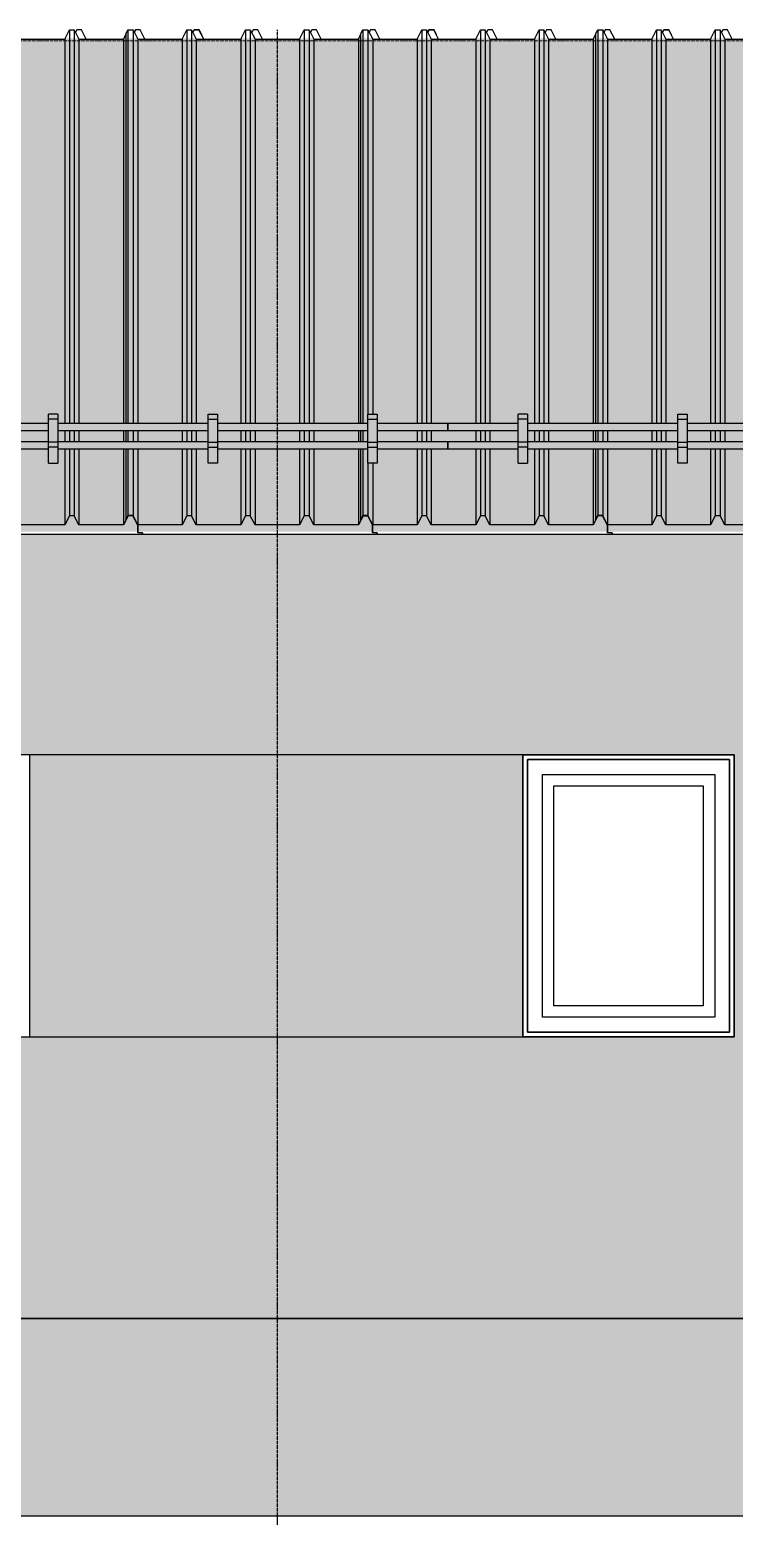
# Model space of a CAD drawing. Header units: millimetres. Extents: x 2162 to 93478, y -2737 to 52379.
# Drawn here: x 44127 to 47127, y 43686 to 50015 of the extents above; entities that cross this region are included whole.
import ezdxf

# ---------------------------------------------------------------- set-up
doc = ezdxf.new("R2010")
doc.units = ezdxf.units.MM
doc.linetypes.add('Штрихпунктир 15 х 2 х 2 мм', pattern=[19, 15, -2, 0, -2])
doc.linetypes.add('Штрихпунктирная', pattern=[30, 25, -2.25, 0.5, -2.25])
doc.layers.add('Axes', color=40, linetype='Штрихпунктирная')
doc.layers.add('Level', color=7, linetype='Continuous', lineweight=9)
doc.layers.add('Windows', color=4, linetype='Continuous', lineweight=30)

# ---------------------------------------------------------------- blocks, each defined once
blk = doc.blocks.new('panel054')
at = {"color": 0}
for p, q in [((20721.2, 5308.9), (20730.7, 5327.4)), ((20730.7, 5327.4), (20752.2, 5327.4)), ((20730.7, 5327.4), (20730.7, 3650.7)), ((20752.2, 5327.4), (20772.7, 5287.3)), ((20752.2, 5327.4), (20752.2, 3690.1)), ((20961.4, 5287.3), (20981.4, 5326.4)), ((20981.4, 5326.4), (21001.4, 5326.4)), ((20981.4, 5326.4), (20981.4, 3650.4)), ((21001.4, 5326.4), (21021.4, 5287.3)), ((21001.4, 5326.4), (21001.4, 3650.4)), ((21211.4, 5287.3), (21231.4, 5326.4)), ((21231.4, 5326.4), (21251.4, 5326.4)), ((21231.4, 5326.4), (21231.4, 3650.4)), ((21251.4, 5326.4), (21271.4, 5287.3)), ((21251.4, 5326.4), (21251.4, 3650.4)), ((21461.4, 5287.3), (21481.4, 5326.4)), ((21481.4, 5326.4), (21501.4, 5326.4)), ((21481.4, 5326.4), (21481.4, 3650.7)), ((21501.4, 5326.4), (21521.4, 5287.3)), ((21501.4, 5326.4), (21501.4, 3650.7)), ((20721.2, 5308.9), (20721.2, 3650.7)), ((20772.7, 5287.3), (20961.4, 5287.3)), ((20772.7, 5287.3), (20772.7, 3690.1)), ((20961.4, 5287.3), (20961.4, 3650.4)), ((21021.4, 5287.3), (21211.4, 5287.3)), ((21021.4, 5287.3), (21021.4, 3650.6)), ((21211.4, 5287.3), (21211.4, 3650.4)), ((21271.4, 5287.3), (21461.4, 5287.3)), ((21271.4, 5287.3), (21271.4, 3650.4)), ((21461.4, 5287.3), (21461.4, 3650.7)), ((21521.4, 5287.3), (21711.4, 5287.3)), ((21521.4, 5287.3), (21521.4, 3650.7)), ((21711.4, 5287.3), (21721.2, 5306.4)), ((21711.4, 5287.3), (21711.4, 3650.4)), ((20721.2, 3620.7), (20721.2, 3572.4)), ((20730.7, 3620.7), (20730.7, 3572.4)), ((20961.4, 3620.7), (20961.4, 3572.1)), ((20981.4, 3620.7), (20981.4, 3572.1)), ((21001.4, 3620.7), (21001.4, 3572.1)), ((21021.4, 3620.7), (21021.4, 3572.4)), ((21211.4, 3620.7), (21211.4, 3572.1)), ((21231.4, 3620.7), (21231.4, 3572.1)), ((21251.4, 3620.7), (21251.4, 3572.1)), ((21271.4, 3620.7), (21271.4, 3572.1)), ((21461.4, 3620.8), (21461.4, 3572.5)), ((21481.4, 3620.8), (21481.4, 3572.5)), ((21501.4, 3620.8), (21501.4, 3572.5)), ((21521.4, 3620.8), (21521.4, 3572.5)), ((21711.4, 3620.7), (21711.4, 3572.1)), ((20721.2, 3542.5), (20721.2, 3240.7)), ((20730.7, 3542.5), (20730.7, 3259.2)), ((20752.2, 3482.3), (20752.2, 3259.2)), ((20772.7, 3482.3), (20772.7, 3219.1)), ((20961.4, 3542.5), (20961.4, 3219.1)), ((20981.4, 3542.5), (20981.4, 3258.3)), ((21001.4, 3542.5), (21001.4, 3258.3)), ((21021.4, 3542.5), (21021.4, 3219.1)), ((21211.4, 3542.5), (21211.4, 3219.1)), ((21231.4, 3542.5), (21231.4, 3258.3)), ((21251.4, 3542.5), (21251.4, 3258.3)), ((21271.4, 3542.5), (21271.4, 3219.1)), ((21461.4, 3542.5), (21461.4, 3219.1)), ((21481.4, 3542.5), (21481.4, 3258.3)), ((21501.4, 3542.6), (21501.4, 3258.3)), ((21521.4, 3542.6), (21521.4, 3219.1)), ((21711.4, 3542.5), (21711.4, 3219.1)), ((20730.7, 3259.2), (20721.2, 3240.7)), ((20721.2, 3240.7), (20721.9, 3240.3)), ((20721.9, 3240.3), (20731.2, 3258.4)), ((20752.2, 3259.2), (20730.7, 3259.2)), ((20731.2, 3258.4), (20751.7, 3258.4)), ((20751.7, 3258.4), (20772.2, 3218.3)), ((20772.7, 3219.1), (20752.2, 3259.2)), ((20981.4, 3258.3), (20961.4, 3219.1)), ((21001.4, 3258.3), (20981.4, 3258.3)), ((21021.4, 3219.1), (21001.4, 3258.3)), ((21231.4, 3258.3), (21211.4, 3219.1)), ((21251.4, 3258.3), (21231.4, 3258.3)), ((21271.4, 3219.1), (21251.4, 3258.3)), ((21481.4, 3258.3), (21461.4, 3219.1)), ((21501.4, 3258.3), (21481.4, 3258.3)), ((21521.4, 3219.1), (21501.4, 3258.3)), ((21731.4, 3258.3), (21711.4, 3219.1)), ((21751.4, 3258.3), (21731.4, 3258.3)), ((21772.2, 3217.6), (21751.4, 3258.3)), ((20772.2, 3217.6), (20772.2, 3186.4)), ((20772.2, 3186.4), (20792.2, 3186.4)), ((20961.4, 3219.1), (20772.7, 3219.1)), ((20792.2, 3185.9), (20792.2, 3180)), ((20792.2, 3180), (21792.2, 3180)), ((21211.4, 3219.1), (21021.4, 3219.1)), ((21461.4, 3219.1), (21271.4, 3219.1)), ((21711.4, 3219.1), (21521.4, 3219.1)), ((21772.2, 3185.9), (21772.2, 3217.6)), ((21792.2, 3185.9), (21772.2, 3185.9)), ((21792.2, 3180), (21792.2, 3185.9))]:
    blk.add_line(p, q, dxfattribs=at)

msp = doc.modelspace()

# ---------------------------------------------------------------- hatches: boundary and pattern name
at = {"true_color": 0x61993b}
h = msp.add_hatch(color=85, dxfattribs=at)
h.dxf.hatch_style = 1
h.paths.add_polyline_path([(57637.3, 49977.9), (17777.2, 49977.9), (17777.2, 47877.9), (57637.3, 47877.9)])
h.paths.add_polyline_path([(18612.2, 48388.1), (18612.2, 48367.3), (18612.2, 48348.7), (19252.2, 48348.7), (19252.2, 48367.3), (19252.2, 48388.1), (19292.2, 48388.1), (19292.2, 48367.3), (19292.2, 48348.7), (19592.2, 48348.7), (19892.2, 48348.7), (19892.2, 48367.3), (19892.2, 48388.1), (19932.2, 48388.1), (19932.2, 48367.3), (19932.2, 48348.7), (20572.2, 48348.7), (20572.2, 48367.3), (20572.2, 48388.1), (20612.2, 48388.1), (20612.2, 48367.3), (20612.2, 48269.5), (20612.2, 48248.7), (20612.2, 48180.2), (20572.2, 48180.2), (20572.2, 48240.4), (20521.4, 48240.4), (20521.4, 47917.1), (20501.4, 47956.2), (20481.4, 47956.2), (20461.4, 47917.1), (20272.2, 47917.1), (20272.2, 47884.3), (20292.2, 47884.3), (20292.2, 47883.8), (20272.2, 47883.8), (20272.2, 47915.6), (20251.4, 47956.2), (20231.4, 47956.2), (20211.4, 47917.1), (20021.4, 47917.1), (20001.4, 47956.2), (19981.4, 47956.2), (19961.4, 47917.1), (19771.4, 47917.1), (19751.4, 47956.2), (19731.4, 47956.2), (19711.4, 47917.1), (19521.4, 47917.1), (19501.4, 47956.2), (19481.4, 47956.2), (19461.4, 47917.1), (19272.2, 47917.1), (19272.2, 47884.3), (19292.2, 47884.3), (19292.2, 47883.8), (19272.2, 47883.8), (19272.2, 47915.6), (19251.4, 47956.2), (19231.4, 47956.2), (19211.4, 47917.1), (19021.4, 47917.1), (19001.4, 47956.2), (18981.4, 47956.2), (18961.4, 47917.1), (18771.4, 47917.1), (18751.4, 47956.2), (18731.4, 47956.2), (18711.4, 47917.1), (18521.4, 47917.1), (18501.4, 47956.2), (18481.4, 47956.2), (18461.4, 47917.1), (18272.2, 47917.1), (18272.2, 47916.3), (18271.8, 47917.1), (18241.4, 47917.1), (18226.2, 47946.8), (18221.9, 47938.3), (18221.2, 47938.6), (18225.8, 47947.6), (18221.4, 47956.2), (18201.4, 47956.2), (18181.4, 47917.1), (17991.4, 47917.1), (17971.4, 47956.2), (17951.4, 47956.2), (17931.4, 47917.1), (17931.4, 48180.2), (17892.2, 48180.2), (17892.2, 48248.7), (17892.2, 48269.5), (17892.2, 48367.3), (17892.2, 48388.1), (17932.2, 48388.1), (17932.2, 48367.3), (17932.2, 48348.7), (18572.2, 48348.7), (18572.2, 48367.3), (18572.2, 48388.1)], flags=16)
h.paths.add_polyline_path([(18612.2, 48270.4), (18612.2, 48248.7), (18612.2, 48240.4), (19252.2, 48240.4), (19252.2, 48248.7), (19252.2, 48270.4)], flags=0)
h.paths.add_polyline_path([(18521.4, 48318.7), (18521.4, 48270.4), (18572.2, 48270.4), (18572.2, 48269.5), (18572.2, 48248.7), (18572.2, 48240.4), (18471.4, 48240.4), (18471.4, 47956.2), (18451.4, 47956.2), (18431.4, 47917.1), (18431.4, 48240.4), (18272.6, 48240.4), (18272.6, 47917.1), (18252.5, 47956.4), (18230.6, 47956.4), (18230.6, 48240.4), (17932.2, 48240.4), (17932.2, 48248.7), (17932.2, 48270.4), (17951.4, 48270.4), (17951.4, 48318.7)], flags=0)
h.paths.add_polyline_path([(19592.2, 48318.7), (19771.4, 48318.7), (19771.4, 48270.4), (19892.2, 48270.4), (19932.2, 48269.5), (19932.2, 48248.7), (19932.2, 48180.2), (19892.2, 48180.2), (19892.2, 48240.4), (19592.2, 48240.4), (19292.2, 48240.4), (19292.2, 48180.2), (19272.6, 48180.2), (19272.6, 47917.1), (19272.2, 47884.3), (19272.2, 47916.3), (19251.7, 47956.4), (19231.1, 47956.4), (19221.9, 47938.3), (19221.2, 47938.6), (19230.6, 47957.2), (19252.1, 47957.2), (19252.1, 48180.2), (19292.2, 48180.2), (19292.2, 48248.7), (19292.2, 48270.4), (19461.4, 48270.4), (19461.4, 48318.7)], flags=0)
h.paths.add_polyline_path([(20521.4, 48318.7), (20521.4, 48270.4), (19961.4, 48270.4), (19961.4, 48318.7)], flags=0)
h.paths.add_polyline_path([(20221.2, 47938.6), (20230.6, 47957.2), (20252.1, 47957.2), (20272.6, 47917.1), (20272.2, 47916.3), (20251.7, 47956.4), (20231.1, 47956.4), (20221.9, 47938.3)], flags=0)
h.paths.add_polyline_path([(20272.6, 48240.4), (20272.6, 47917.1), (20272.2, 47884.3), (20272.2, 47915.6)], flags=0)
h = msp.add_hatch(color=85, dxfattribs=at)
h.dxf.hatch_style = 1
h.paths.add_polyline_path([(57615.6, 49336.2), (5644.8, 49336.2), (5644.8, 47879), (57615.6, 47879)])
h.paths.add_polyline_path([(17022, 49336.2), (17022, 48338.3)], flags=16)
h.paths.add_polyline_path([(15460.8, 49336.2), (15456.8, 49316.4), (15456.8, 48358), (15247.1, 48338.3), (15291.1, 48357), (15291.1, 48338.3), (15460.8, 48338.3)], flags=16)
at = {"true_color": 0xecece7}
h = msp.add_hatch(color=254, dxfattribs=at)
h.dxf.hatch_style = 1
h.paths.add_polyline_path([(57150.1, 47867.6), (6124, 47867.6), (6124, 46927.6), (9899.9, 46927.6), (10799.9, 46927.6), (57150.1, 46927.6)])
h = msp.add_hatch(color=254, dxfattribs=at)
h.dxf.hatch_style = 1
h.paths.add_polyline_path([(39162.1, 45727.6), (40227.1, 45727.6), (40227.1, 46927.6), (39162.1, 46927.6)])
h.paths.add_polyline_path([(42172.1, 46927.6), (41127.1, 46927.6), (41127.1, 45727.6), (42172.1, 45727.6)])
h.paths.add_polyline_path([(42172.1, 45727.6), (42186.6, 45727.6), (43227.1, 45727.6), (43227.1, 46927.6), (42186.6, 46927.6), (42172.1, 46927.6)])
h.paths.add_polyline_path([(44127.1, 45727.6), (45182.1, 45727.6), (45182.1, 46927.6), (44127.1, 46927.6)])
h.paths.add_polyline_path([(45182.1, 44687.6), (45182.1, 45727.6), (44127.1, 45727.6), (43227.1, 45727.6), (42186.6, 45727.6), (42186.6, 44687.6)])
h.paths.add_polyline_path([(42172.1, 44687.6), (42172.1, 45727.6), (41127.1, 45727.6), (40227.1, 45727.6), (39162.1, 45727.6), (39162.1, 44687.6)])
h.paths.add_polyline_path([(39162.1, 44687.6), (39162.1, 44527.6), (42172.1, 44527.6), (42172.1, 44687.6)])
h.paths.add_polyline_path([(42186.6, 44687.6), (42186.6, 44527.6), (45182.1, 44527.6), (45182.1, 44687.6)])
h = msp.add_hatch(color=254, dxfattribs=at)
h.dxf.hatch_style = 1
h.paths.add_polyline_path([(50067.1, 46927.6), (48206.6, 46927.6), (48200.8, 46927.6), (48200.8, 45727.6), (48206.6, 45727.6), (48451.9, 45727.6), (48451.9, 45823.6), (48451.9, 45837.6), (48491.9, 45837.6), (48491.9, 45823.6), (48491.9, 45727.6), (48617.1, 45727.6), (48617.1, 46787.6), (49637.1, 46787.6), (49637.1, 45727.6), (49701.9, 45727.6), (49701.9, 45823.6), (49701.9, 45837.6), (49741.9, 45837.6), (49741.9, 45823.6), (49741.9, 45727.6), (50067.1, 45727.6)])
h.paths.add_polyline_path([(50067.1, 45727.6), (49741.9, 45727.6), (49741.9, 45823.6), (49741.9, 45837.6), (49701.9, 45837.6), (49701.9, 45823.6), (49701.9, 45727.6), (49637.1, 45727.6), (49637.1, 44687.6), (50067.1, 44687.6)])
h.paths.add_polyline_path([(51202.1, 46927.6), (50147.1, 46927.6), (50147.1, 44687.6), (51202.1, 44687.6)])
h.paths.add_polyline_path([(50328.1, 45237.6), (50353.1, 45237.6), (50353.1, 45789.4, -0.414214), (50351.3, 45787.6), (50348.1, 45787.6), (50348.1, 45837.6), (50398.1, 45837.6), (50398.1, 45834.4, -0.414214), (50396.3, 45832.6), (50358.6, 45832.6, 0.414214), (50353.1, 45827.1), (50353.1, 45789.4), (50353.1, 45237.6), (50353.1, 45212.6), (50350.1, 45212.6), (50350.1, 45231.1, 0.414214), (50346.6, 45234.6), (50328.1, 45234.6)], flags=16)
h.paths.add_polyline_path([(48617.1, 45727.6), (48491.9, 45727.6), (48491.9, 45823.6), (48491.9, 45837.6), (48451.9, 45837.6), (48451.9, 45823.6), (48451.9, 45727.6), (48206.6, 45727.6), (48206.6, 44687.6), (48617.1, 44687.6)])
h.paths.add_polyline_path([(48120.8, 46927.6), (47127.1, 46927.6), (47127.1, 45727.6), (46227.1, 45727.6), (45182.1, 45727.6), (45182.1, 44687.6), (48120.8, 44687.6)])
h.paths.add_polyline_path([(47847.6, 45234.6, 0.414214), (47844.1, 45231.1), (47844.1, 45212.6), (47841.1, 45212.6), (47841.1, 45237.6), (47841.1, 45789.4), (47841.1, 45827.1, 0.414214), (47835.6, 45832.6), (47796.1, 45832.6), (47796.1, 45837.6), (47846.1, 45837.6), (47846.1, 45787.6), (47841.1, 45787.6), (47841.1, 45237.6), (47866.1, 45237.6), (47866.1, 45234.6)], flags=16)
h = msp.add_hatch(color=254, dxfattribs=at)
h.dxf.hatch_style = 1
h.paths.add_polyline_path([(57150.1, 46927.6), (54226.6, 46927.6), (54212.1, 46927.6), (54212.1, 45727.6), (54226.6, 45727.6), (57150.1, 45727.6)])
h.paths.add_polyline_path([(54212.1, 46927.6), (53157.1, 46927.6), (53157.1, 45727.6), (54212.1, 45727.6)])
h.paths.add_polyline_path([(52257.1, 46927.6), (51202.1, 46927.6), (51202.1, 45727.6), (52257.1, 45727.6)])
h.paths.add_polyline_path([(46227.1, 46927.6), (45182.1, 46927.6), (45182.1, 45727.6), (46227.1, 45727.6)])
h = msp.add_hatch(color=254, dxfattribs=at)
h.dxf.hatch_style = 1
h.paths.add_polyline_path([(47791.1, 45727.6), (47127.1, 45727.6), (46227.1, 45727.6), (45182.1, 45727.6), (45182.1, 44687.6), (47791.1, 44687.6)])
h.paths.add_polyline_path([(47791.1, 44687.6), (45182.1, 44687.6), (45182.1, 44527.6), (47889.5, 44527.6, 0.310096), (47894.3, 44534.6), (47894.3, 44542.6), (47841.1, 44542.6), (47841.1, 44537.6), (47837.9, 44537.6), (47836.1, 44537.6), (47830.6, 44537.6), (47792.9, 44537.6), (47791.1, 44537.6)])
at = {"true_color": 0x61993b}
h = msp.add_hatch(color=85, dxfattribs=at)
h.dxf.hatch_style = 1
h.paths.add_polyline_path([(54212.1, 44527.6), (45182.1, 44527.6), (45182.1, 43687.6), (54212.1, 43687.6)])
h.paths.add_polyline_path([(57217.1, 44527.6), (54226.6, 44527.6), (54212.1, 44527.6), (54212.1, 43687.6), (57217.1, 43687.6)])
h.paths.add_polyline_path([(60342.1, 44527.6), (57217.1, 44527.6), (57217.1, 43687.6), (60342.1, 43687.6)])
h.paths.add_polyline_path([(60462.5, 44527.6), (60342.1, 44527.6), (60342.1, 43687.6), (60462.5, 43687.6)])
h.paths.add_polyline_path([(45182.1, 44527.6), (42186.6, 44527.6), (5937, 44527.6), (5937, 43687.6), (45182.1, 43687.6)])

# ---------------------------------------------------------------- linework, layer by layer
for p, q in [((44327.8, 50014), (44322.1, 50002.8)), ((44347.8, 50014), (44327.8, 50014)), ((44367.8, 49974.9), (44347.8, 50014)), ((44536.1, 49996.5), (44545.5, 50015)), ((44545.5, 50015), (44567, 50015)), ((44545.5, 50015), (44545.5, 48338)), ((44567, 50015), (44587.5, 49974.9)), ((44567, 50015), (44567, 48338)), ((44577.8, 50014), (44572.7, 50004)), ((44597.8, 50014), (44577.8, 50014)), ((44617.8, 49974.9), (44597.8, 50014)), ((44776.3, 49974.9), (44796.3, 50014)), ((44796.3, 50014), (44816.3, 50014)), ((44796.3, 50014), (44796.3, 48338.3)), ((44816.3, 50014), (44836.3, 49974.9)), ((44816.3, 50014), (44816.3, 48338.3)), ((44827.1, 50015), (44821.4, 50004)), ((44821.9, 50003.1), (44827.6, 50014.2)), ((44827.8, 50014), (44822.1, 50002.8)), ((44848.6, 50015), (44827.1, 50015)), ((44827.6, 50014.2), (44848.1, 50014.2)), ((44847.8, 50014), (44827.8, 50014)), ((44867.8, 49974.9), (44847.8, 50014)), ((44848.1, 50014.2), (44857.3, 49996.1)), ((44858, 49996.5), (44848.6, 50015)), ((45026.3, 49974.9), (45046.3, 50014)), ((45046.3, 50014), (45066.3, 50014)), ((45046.3, 50014), (45046.3, 48338.3)), ((45066.3, 50014), (45086.3, 49974.9)), ((45066.3, 50014), (45066.3, 48338.3)), ((45077.8, 50014), (45072.1, 50002.8)), ((45097.8, 50014), (45077.8, 50014)), ((45117.8, 49974.9), (45097.8, 50014)), ((45276.3, 49974.9), (45296.3, 50014)), ((45296.3, 50014), (45316.3, 50014)), ((45296.3, 50014), (45296.3, 48338)), ((45316.3, 50014), (45336.3, 49974.9)), ((45316.3, 50014), (45316.3, 48338)), ((45327.8, 50014), (45322.1, 50002.8)), ((45347.8, 50014), (45327.8, 50014)), ((45367.8, 49974.9), (45347.8, 50014)), ((45577.8, 50014), (45572.7, 50004)), ((45597.8, 50014), (45577.8, 50014)), ((45617.8, 49974.9), (45597.8, 50014)), ((45827.1, 50015), (45821.4, 50004)), ((45821.9, 50003.1), (45827.6, 50014.2)), ((45827.8, 50014), (45822.1, 50002.8)), ((45848.6, 50015), (45827.1, 50015)), ((45827.6, 50014.2), (45848.1, 50014.2)), ((45847.8, 50014), (45827.8, 50014)), ((45867.8, 49974.9), (45847.8, 50014)), ((45848.1, 50014.2), (45857.3, 49996.1)), ((45858, 49996.5), (45848.6, 50015)), ((46077.8, 50014), (46072.1, 50002.8)), ((46097.8, 50014), (46077.8, 50014)), ((46117.8, 49974.9), (46097.8, 50014)), ((46327.8, 50014), (46322.1, 50002.8)), ((46347.8, 50014), (46327.8, 50014)), ((46367.8, 49974.9), (46347.8, 50014)), ((46536.1, 49996.5), (46545.5, 50015)), ((46545.5, 50015), (46567, 50015)), ((46545.5, 50015), (46545.5, 48338)), ((46567, 50015), (46587.5, 49974.9)), ((46567, 50015), (46567, 48338)), ((46577.8, 50014), (46572.7, 50004)), ((46597.8, 50014), (46577.8, 50014)), ((46617.8, 49974.9), (46597.8, 50014)), ((46776.3, 49974.9), (46796.3, 50014)), ((46796.3, 50014), (46816.3, 50014)), ((46796.3, 50014), (46796.3, 48338.3)), ((46816.3, 50014), (46836.3, 49974.9)), ((46816.3, 50014), (46816.3, 48338.3)), ((46827.1, 50015), (46821.4, 50004)), ((46821.9, 50003.1), (46827.6, 50014.2)), ((46827.8, 50014), (46822.1, 50002.8)), ((46848.6, 50015), (46827.1, 50015)), ((46827.6, 50014.2), (46848.1, 50014.2)), ((46847.8, 50014), (46827.8, 50014)), ((46867.8, 49974.9), (46847.8, 50014)), ((46848.1, 50014.2), (46857.3, 49996.1)), ((46858, 49996.5), (46848.6, 50015)), ((47026.3, 49974.9), (47046.3, 50014)), ((47046.3, 50014), (47066.3, 50014)), ((47046.3, 50014), (47046.3, 48338.3)), ((47066.3, 50014), (47086.3, 49974.9)), ((47066.3, 50014), (47066.3, 48338.3)), ((47077.8, 50014), (47072.1, 50002.8)), ((47097.8, 50014), (47077.8, 50014)), ((47117.8, 49974.9), (47097.8, 50014)), ((44536.1, 49996.5), (44536.1, 48338)), ((44587.5, 49974.9), (44776.3, 49974.9)), ((44587.5, 49974.9), (44587.5, 48338)), ((44776.3, 49974.9), (44776.3, 48338.3)), ((44836.3, 49974.9), (45026.3, 49974.9)), ((44836.3, 49974.9), (44836.3, 48338.3)), ((44857.3, 49996.1), (44858, 49996.5)), ((44858, 49996.5), (44858, 49994)), ((45026.3, 49974.9), (45026.3, 48338.3)), ((45086.3, 49974.9), (45276.3, 49974.9)), ((45086.3, 49974.9), (45086.3, 48338)), ((45276.3, 49974.9), (45276.3, 48338)), ((45336.3, 49974.9), (45526.3, 49974.9)), ((45336.3, 49974.9), (45336.3, 48338)), ((45526.3, 49974.9), (45536.1, 49994)), ((45526.3, 49974.9), (45526.3, 48338.3)), ((45857.3, 49996.1), (45858, 49996.5)), ((45858, 49996.5), (45858, 49994)), ((46536.1, 49996.5), (46536.1, 48338)), ((46587.5, 49974.9), (46776.3, 49974.9)), ((46587.5, 49974.9), (46587.5, 48338)), ((46776.3, 49974.9), (46776.3, 48338.3)), ((46836.3, 49974.9), (47026.3, 49974.9)), ((46836.3, 49974.9), (46836.3, 48338.3)), ((46857.3, 49996.1), (46858, 49996.5)), ((46858, 49996.5), (46858, 49994)), ((47026.3, 49974.9), (47026.3, 48338.3)), ((47086.3, 49974.9), (47276.3, 49974.9)), ((47086.3, 49974.9), (47086.3, 48338)), ((44247.1, 48357), (44207.1, 48357)), ((44887.1, 48357), (44927.1, 48357)), ((45567.1, 48357), (45607.1, 48357)), ((46247.1, 48357), (46207.1, 48357)), ((46887.1, 48357), (46927.1, 48357)), ((44536.1, 48308.4), (44536.1, 48259.8)), ((44545.5, 48308.4), (44545.5, 48259.8)), ((44567, 48308.4), (44567, 48259.8)), ((44587.5, 48308.4), (44587.5, 48259.8)), ((44776.3, 48308.4), (44776.3, 48260)), ((44796.3, 48308.4), (44796.3, 48260)), ((44816.3, 48308.4), (44816.3, 48260)), ((44836.3, 48308.4), (44836.3, 48260)), ((45026.3, 48308.5), (45026.3, 48260.1)), ((45046.3, 48308.5), (45046.3, 48260.1)), ((45066.3, 48308.5), (45066.3, 48260.1)), ((45086.3, 48308.5), (45086.3, 48259.8)), ((45276.3, 48308.4), (45276.3, 48259.8)), ((45296.3, 48308.4), (45296.3, 48259.8)), ((45316.3, 48308.4), (45316.3, 48259.8)), ((45336.3, 48308.4), (45336.3, 48259.8)), ((45526.3, 48308.4), (45526.3, 48260)), ((45907.1, 48338.3), (45907.1, 48338.3)), ((45907.1, 48338.3), (45907.1, 48338.3)), ((46536.1, 48308.4), (46536.1, 48259.8)), ((46545.5, 48308.4), (46545.5, 48259.8)), ((46567, 48308.4), (46567, 48259.8)), ((46587.5, 48308.4), (46587.5, 48259.8)), ((46776.3, 48308.4), (46776.3, 48260)), ((46796.3, 48308.4), (46796.3, 48260)), ((46816.3, 48308.4), (46816.3, 48260)), ((46836.3, 48308.4), (46836.3, 48260)), ((47026.3, 48308.5), (47026.3, 48260.1)), ((47046.3, 48308.5), (47046.3, 48260.1)), ((47066.3, 48308.5), (47066.3, 48260.1)), ((47086.3, 48308.5), (47086.3, 48259.8)), ((44247.1, 48259.1), (44207.1, 48259.1)), ((44247.1, 48238.4), (44207.1, 48238.4)), ((44536.1, 48230.1), (44536.1, 47928.3)), ((44545.5, 48230.1), (44545.5, 47946.8)), ((44567, 48230.1), (44567, 47946.8)), ((44587.5, 48230.1), (44587.5, 47906.7)), ((44776.3, 48230.1), (44776.3, 47906.7)), ((44796.3, 48230.1), (44796.3, 47945.9)), ((44816.3, 48230.1), (44816.3, 47945.9)), ((44836.3, 48230.1), (44836.3, 47906.7)), ((44887.1, 48259.1), (44927.1, 48259.1)), ((44887.1, 48238.4), (44927.1, 48238.4)), ((45026.3, 48230.2), (45026.3, 47906.7)), ((45046.3, 48230.2), (45046.3, 47945.9)), ((45066.3, 48230.3), (45066.3, 47945.9)), ((45086.3, 48230.3), (45086.3, 47906.7)), ((45276.3, 48230.1), (45276.3, 47906.7)), ((45296.3, 48230.1), (45296.3, 47945.9)), ((45316.3, 48230.1), (45316.3, 47945.9)), ((45336.3, 48230.1), (45336.3, 47906.7)), ((45526.3, 48230.1), (45526.3, 47906.7)), ((45567.1, 48259.1), (45607.1, 48259.1)), ((45567.1, 48238.4), (45607.1, 48238.4)), ((45907.1, 48260.1), (45907.1, 48260.1)), ((45907.1, 48260.1), (45907.1, 48260.1)), ((46247.1, 48259.1), (46207.1, 48259.1)), ((46247.1, 48238.4), (46207.1, 48238.4)), ((46536.1, 48230.1), (46536.1, 47928.3)), ((46545.5, 48230.1), (46545.5, 47946.8)), ((46567, 48230.1), (46567, 47946.8)), ((46587.5, 48230.1), (46587.5, 47906.7)), ((46776.3, 48230.1), (46776.3, 47906.7)), ((46796.3, 48230.1), (46796.3, 47945.9)), ((46816.3, 48230.1), (46816.3, 47945.9)), ((46836.3, 48230.1), (46836.3, 47906.7)), ((46887.1, 48259.1), (46927.1, 48259.1)), ((46887.1, 48238.4), (46927.1, 48238.4)), ((47026.3, 48230.2), (47026.3, 47906.7)), ((47046.3, 48230.2), (47046.3, 47945.9)), ((47066.3, 48230.3), (47066.3, 47945.9)), ((47086.3, 48230.3), (47086.3, 47906.7)), ((44545.5, 47946.8), (44536.1, 47928.3)), ((44536.1, 47928.3), (44536.8, 47928)), ((44536.8, 47928), (44546, 47946.1)), ((44567, 47946.8), (44545.5, 47946.8)), ((44546, 47946.1), (44566.6, 47946.1)), ((44566.6, 47946.1), (44587.1, 47906)), ((44587.5, 47906.7), (44567, 47946.8)), ((44796.3, 47945.9), (44776.3, 47906.7)), ((44816.3, 47945.9), (44796.3, 47945.9)), ((44836.3, 47906.7), (44816.3, 47945.9)), ((45046.3, 47945.9), (45026.3, 47906.7)), ((45066.3, 47945.9), (45046.3, 47945.9)), ((45086.3, 47906.7), (45066.3, 47945.9)), ((45296.3, 47945.9), (45276.3, 47906.7)), ((45316.3, 47945.9), (45296.3, 47945.9)), ((45336.3, 47906.7), (45316.3, 47945.9)), ((45546.3, 47945.9), (45526.3, 47906.7)), ((45566.3, 47945.9), (45546.3, 47945.9)), ((45587.1, 47905.3), (45566.3, 47945.9)), ((46545.5, 47946.8), (46536.1, 47928.3)), ((46536.1, 47928.3), (46536.8, 47928)), ((46536.8, 47928), (46546, 47946.1)), ((46567, 47946.8), (46545.5, 47946.8)), ((46546, 47946.1), (46566.6, 47946.1)), ((46566.6, 47946.1), (46587.1, 47906)), ((46587.5, 47906.7), (46567, 47946.8)), ((46796.3, 47945.9), (46776.3, 47906.7)), ((46816.3, 47945.9), (46796.3, 47945.9)), ((46836.3, 47906.7), (46816.3, 47945.9)), ((47046.3, 47945.9), (47026.3, 47906.7)), ((47066.3, 47945.9), (47046.3, 47945.9)), ((47086.3, 47906.7), (47066.3, 47945.9)), ((44587.1, 47905.3), (44587.1, 47874)), ((44587.1, 47874), (44607.1, 47874)), ((44776.3, 47906.7), (44587.5, 47906.7)), ((44607.1, 47873.5), (44607.1, 47867.6)), ((44607.1, 47867.6), (45607.1, 47867.6)), ((45026.3, 47906.7), (44836.3, 47906.7)), ((45276.3, 47906.7), (45086.3, 47906.7)), ((45526.3, 47906.7), (45336.3, 47906.7)), ((45587.1, 47873.5), (45587.1, 47905.3)), ((45607.1, 47873.5), (45587.1, 47873.5)), ((45607.1, 47867.6), (45607.1, 47873.5)), ((46587.1, 47905.3), (46587.1, 47874)), ((46587.1, 47874), (46607.1, 47874)), ((46776.3, 47906.7), (46587.5, 47906.7)), ((46607.1, 47873.5), (46607.1, 47867.6)), ((46607.1, 47867.6), (47607.1, 47867.6)), ((47026.3, 47906.7), (46836.3, 47906.7)), ((47276.3, 47906.7), (47086.3, 47906.7)), ((44127.1, 46927.6), (43227.1, 46927.6)), ((44127.1, 45727.6), (44127.1, 46927.6)), ((46227.1, 46927.6), (44127.1, 46927.6)), ((46227.1, 46927.6), (44127.1, 46927.6)), ((46227.1, 46927.6), (46227.1, 45727.6)), ((47127.1, 46927.6), (46227.1, 46927.6)), ((43227.1, 45727.6), (44127.1, 45727.6)), ((44127.1, 45727.6), (46227.1, 45727.6)), ((44127.1, 45727.6), (46227.1, 45727.6)), ((46227.1, 45727.6), (47127.1, 45727.6)), ((47889.4, 44527.6), (38884.7, 44527.6)), ((42186.6, 44527.6), (47889.4, 44527.6)), ((38765.4, 43687.6), (48073.7, 43687.6))]:
    msp.add_line(p, q)
at = {"color": 0}
for p, q in [((44207.1, 48357), (44207.1, 48377.8)), ((44247.1, 48377.8), (44207.1, 48377.8)), ((44207.1, 48259.1), (44207.1, 48357)), ((44247.1, 48377.8), (44247.1, 48357)), ((44247.1, 48357), (44247.1, 48259.1)), ((44887.1, 48357), (44887.1, 48377.8)), ((44887.1, 48377.8), (44927.1, 48377.8)), ((44887.1, 48259.1), (44887.1, 48357)), ((44927.1, 48377.8), (44927.1, 48357)), ((44927.1, 48357), (44927.1, 48259.1)), ((45567.1, 48357), (45567.1, 48377.8)), ((45567.1, 48377.8), (45607.1, 48377.8)), ((45567.1, 48259.1), (45567.1, 48357)), ((45607.1, 48377.8), (45607.1, 48357)), ((45607.1, 48357), (45607.1, 48259.1)), ((46207.1, 48357), (46207.1, 48377.8)), ((46247.1, 48377.8), (46207.1, 48377.8)), ((46207.1, 48259.1), (46207.1, 48357)), ((46247.1, 48377.8), (46247.1, 48357)), ((46247.1, 48357), (46247.1, 48259.1)), ((46887.1, 48357), (46887.1, 48377.8)), ((46887.1, 48377.8), (46927.1, 48377.8)), ((46887.1, 48259.1), (46887.1, 48357)), ((46927.1, 48377.8), (46927.1, 48357)), ((46927.1, 48357), (46927.1, 48259.1)), ((44207.1, 48338.3), (43907.1, 48338.3)), ((43907.1, 48308.3), (44207.1, 48308.3)), ((44887.1, 48338.3), (44247.1, 48338.3)), ((44247.1, 48308.3), (44887.1, 48308.3)), ((45567.1, 48338.3), (44927.1, 48338.3)), ((44927.1, 48308.3), (45567.1, 48308.3)), ((45907.1, 48338.3), (45607.1, 48338.3)), ((45607.1, 48308.3), (45907.1, 48308.3)), ((45907.1, 48338.3), (45907.1, 48320.2)), ((46207.1, 48338.3), (45907.1, 48338.3)), ((45907.1, 48320.2), (45907.1, 48338.3)), ((45907.1, 48320.2), (45907.1, 48308.3)), ((45907.1, 48308.3), (45907.1, 48320.2)), ((45907.1, 48308.3), (46207.1, 48308.3)), ((46887.1, 48338.3), (46247.1, 48338.3)), ((46247.1, 48308.3), (46887.1, 48308.3)), ((47567.1, 48338.3), (46927.1, 48338.3)), ((46927.1, 48308.3), (47567.1, 48308.3)), ((44207.1, 48260.1), (43907.1, 48260.1)), ((43907.1, 48230.1), (44207.1, 48230.1)), ((44207.1, 48238.4), (44207.1, 48259.1)), ((44207.1, 48169.9), (44207.1, 48238.4)), ((44887.1, 48260.1), (44247.1, 48260.1)), ((44247.1, 48259.1), (44247.1, 48238.4)), ((44247.1, 48238.4), (44247.1, 48169.9)), ((44247.1, 48230.1), (44887.1, 48230.1)), ((44887.1, 48238.4), (44887.1, 48259.1)), ((44887.1, 48169.9), (44887.1, 48238.4)), ((45567.1, 48260.1), (44927.1, 48260.1)), ((44927.1, 48259.1), (44927.1, 48238.4)), ((44927.1, 48238.4), (44927.1, 48169.9)), ((44927.1, 48230.1), (45567.1, 48230.1)), ((45567.1, 48238.4), (45567.1, 48259.1)), ((45567.1, 48169.9), (45567.1, 48238.4)), ((45907.1, 48260.1), (45607.1, 48260.1)), ((45607.1, 48259.1), (45607.1, 48238.4)), ((45607.1, 48238.4), (45607.1, 48169.9)), ((45607.1, 48230.1), (45907.1, 48230.1)), ((45907.1, 48260.1), (45907.1, 48242)), ((46207.1, 48260.1), (45907.1, 48260.1)), ((45907.1, 48242), (45907.1, 48260.1)), ((45907.1, 48242), (45907.1, 48230.1)), ((45907.1, 48230.1), (45907.1, 48242)), ((45907.1, 48230.1), (46207.1, 48230.1)), ((46207.1, 48238.4), (46207.1, 48259.1)), ((46207.1, 48169.9), (46207.1, 48238.4)), ((46887.1, 48260.1), (46247.1, 48260.1)), ((46247.1, 48259.1), (46247.1, 48238.4)), ((46247.1, 48238.4), (46247.1, 48169.9)), ((46247.1, 48230.1), (46887.1, 48230.1)), ((46887.1, 48238.4), (46887.1, 48259.1)), ((46887.1, 48169.9), (46887.1, 48238.4)), ((47567.1, 48260.1), (46927.1, 48260.1)), ((46927.1, 48259.1), (46927.1, 48238.4)), ((46927.1, 48238.4), (46927.1, 48169.9)), ((46927.1, 48230.1), (47567.1, 48230.1)), ((44207.1, 48169.9), (44247.1, 48169.9)), ((44927.1, 48169.9), (44887.1, 48169.9)), ((45607.1, 48169.9), (45567.1, 48169.9)), ((46207.1, 48169.9), (46247.1, 48169.9)), ((46927.1, 48169.9), (46887.1, 48169.9)), ((46247.1, 45747.6), (46247.1, 46907.6)), ((47107.1, 46907.6), (46247.1, 46907.6)), ((47107.1, 45747.6), (47107.1, 46907.6)), ((46310.1, 46844.6), (47044.1, 46844.6)), ((46310.1, 45810.6), (46310.1, 46844.6)), ((47044.1, 46844.6), (47044.1, 45810.6)), ((46359.1, 45859.6), (46359.1, 46795.6)), ((46359.1, 46795.6), (46995.1, 46795.6)), ((46995.1, 46795.6), (46995.1, 45859.6)), ((46995.1, 45859.6), (46359.1, 45859.6)), ((47044.1, 45810.6), (46310.1, 45810.6)), ((47107.1, 45747.6), (46247.1, 45747.6))]:
    msp.add_line(p, q, dxfattribs=at)
at = {"layer": 'Axes', "linetype": 'Штрихпунктир 15 х 2 х 2 мм'}
msp.add_line((45182.1, 41318.4), (45182.1, 50015), dxfattribs=at)
at = {"layer": 'Level', "linetype": 'Штрихпунктир 15 х 2 х 2 мм'}
for p, q in [((16670.3, 49967.6), (57449.3, 49967.6)), ((5389, 47867.6), (57032.7, 47867.6))]:
    msp.add_line(p, q, dxfattribs=at)
at = {"layer": 'Windows', "color": 7}
for p, q in [((46227.1, 46927.6), (46227.1, 45727.6)), ((47127.1, 46927.6), (46227.1, 46927.6)), ((46247.1, 45747.6), (46247.1, 46907.6)), ((46247.1, 46907.6), (47107.1, 46907.6)), ((47107.1, 46907.6), (47107.1, 45747.6)), ((47127.1, 46927.6), (47127.1, 45727.6)), ((46227.1, 45727.6), (47127.1, 45727.6)), ((47107.1, 45747.6), (46247.1, 45747.6))]:
    msp.add_line(p, q, dxfattribs=at)

# ---------------------------------------------------------------- block references
for p in [(22814.9, 44687.6), (24814.9, 44687.6)]:
    msp.add_blockref('panel054', p)

doc.saveas('drawing.dxf')
